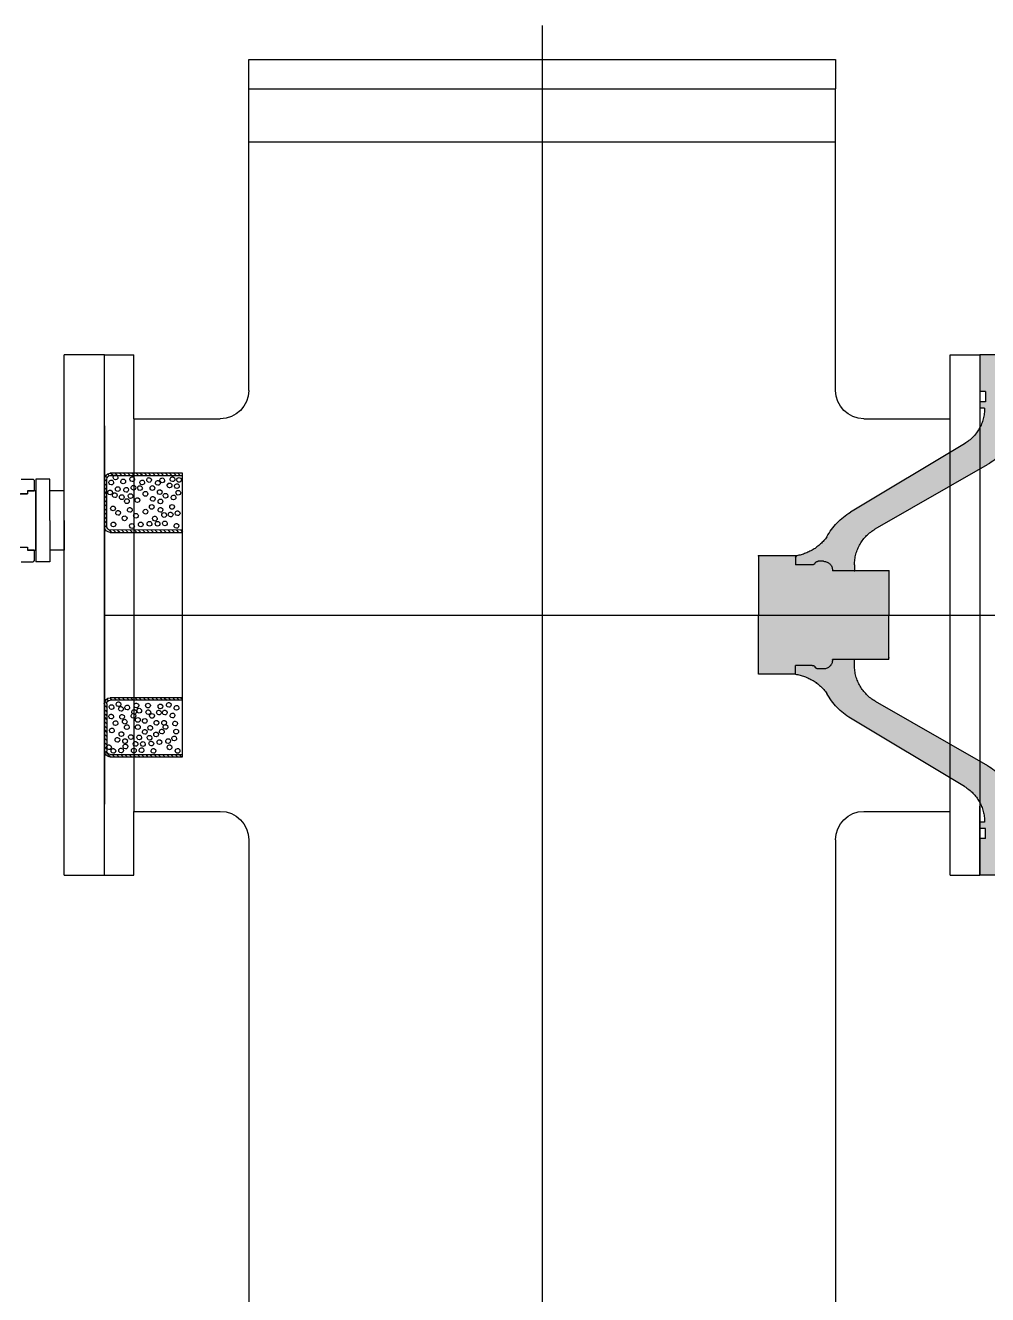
# Model space of a CAD drawing. Extents: x -61205 to 26665, y -81742 to 98141.
# Drawn here: x -39898 to -39085, y 13370 to 14444 of the extents above; entities that cross this region are included whole.
import ezdxf

# ---------------------------------------------------------------- set-up
doc = ezdxf.new("R2010")
doc.units = 0
doc.header["$LTSCALE"] = 1000
doc.header["$MEASUREMENT"] = 0
doc.linetypes.add('F', pattern=[0.75, 0.5, -0.25])
doc.linetypes.add('G', pattern=[2, 1.25, -0.25, 0.25, -0.25])
doc.layers.get('0').update_dxf_attribs({"linetype": 'CONTINUOUS'})
for name, color, linetype in [('01', 7, 'CONTINUOUS'), ('02', 1, 'CONTINUOUS'), ('04', 2, 'F'), ('05', 4, 'G')]:
    doc.layers.add(name, color=color, linetype=linetype)

# ---------------------------------------------------------------- blocks, each defined once
blk = doc.blocks.new('户内间隔外电缆终端带密度表')
at = {"color": 0, "linetype": 'ByBlock'}
for p in [(798, 105), (798, 55)]:
    blk.add_point(p, dxfattribs=at)
at = {"layer": '01'}
for p, q in [((122, 470), (122, 445)), ((618, 470), (122, 470)), ((618, 445), (618, 470)), ((122, 415), (122, 445)), ((618, 445), (122, 445)), ((618, 415), (618, 445)), ((122, 190), (122, 415)), ((618, 190), (618, 415)), ((122, 400), (618, 400)), ((0, 220), (0, -220)), ((25, 220), (0, 220)), ((25, -220), (25, 220)), ((740, 220), (715, 220)), ((715, 166), (715, 220)), ((740, 160), (740, 220)), ((740, -220), (740, 220)), ((740, -220), (740, 220)), ((740, 220), (774, 220)), ((774, -220), (774, 220)), ((98, 166), (25, 166)), ((715, 166), (642, 166)), ((715, 166), (715, -166)), ((740, 160), (740, -160)), ((786, 115), (798, 115)), ((786, 80), (786, 115)), ((798, 115), (798, 80)), ((800.2, 115.1), (799.2, 114.1)), ((799.2, 114.1), (799.2, 105.1)), ((810.2, 115.1), (800.2, 115.1)), ((774, 105), (786, 105)), ((774, 80), (774, 105)), ((798, 105), (805, 105)), ((798, 55), (798, 105)), ((805, 105.1), (799.2, 105.1)), ((805, 105.1), (805, 102.5)), ((811.2, 102.6), (805, 102.6)), ((805, 102.5), (811, 102.5)), ((774, 80), (774, 55)), ((786, 80), (786, 45)), ((798, 80), (798, 45)), ((774, 55), (786, 55)), ((805, 55), (798, 55)), ((799.2, 55), (799.2, 46.1)), ((799.2, 54.8), (805, 54.8)), ((811.2, 57.5), (805, 57.5)), ((805, 57.5), (805, 54.8)), ((805, 57.2), (811.2, 57.2)), ((786, 45), (798, 45)), ((799.2, 46.1), (800.2, 45.1)), ((810.2, 45.1), (800.2, 45.1)), ((740, -220), (740, -160)), ((98, -166), (25, -166)), ((715, -166), (642, -166)), ((715, -220), (715, -166)), ((122, -190), (122, -1474)), ((618, -190), (618, -1474)), ((25, -220), (0, -220)), ((740, -220), (715, -220)), ((774, -220), (740, -220))]:
    blk.add_line(p, q, dxfattribs=at)
for centre, start, end in [((98, 190), 270, 0), ((642, 190), 180, 270), ((98, -190), 0, 90), ((642, -190), 90, 180)]:
    blk.add_arc(centre, 24, start, end, dxfattribs=at)
at = {"layer": '05', "ltscale": 500}
blk.add_line((370, 498.8), (370, -2503.4), dxfattribs=at)
blk = doc.blocks.new('dddddd')
at = {"layer": '02'}
for p, q in [((-66.1, 114.7), (-60.9, 119.9)), ((-61.1, 119.9), (-0.1, 120)), ((-59.4, 117.9), (-57.8, 119.5)), ((-57.8, 119.5), (-57.4, 119.9)), ((-55.8, 117.9), (-53.8, 119.9)), ((-52.3, 117.9), (-50.3, 119.9)), ((-48.7, 117.9), (-46.7, 119.9)), ((-45.2, 117.9), (-43.2, 119.9)), ((-41.7, 117.9), (-39.7, 119.9)), ((-38.1, 117.9), (-36.1, 120)), ((-34.6, 118), (-32.6, 120)), ((-31.1, 118), (-29.9, 119.2)), ((-29.9, 119.2), (-29.1, 120)), ((-27.6, 118), (-25.5, 120)), ((-24, 118), (-22, 120)), ((-20.5, 118), (-18.5, 120)), ((-16.9, 118), (-14.9, 120)), ((-13.4, 118), (-11.4, 120)), ((-9.9, 118), (-7.9, 120)), ((-6.3, 118), (-4.3, 120)), ((-2.8, 118), (-0.8, 120)), ((-0.1, 120), (0.1, -120)), ((-66.1, 114.9), (-65.9, -115)), ((-66.1, 111.2), (-65.6, 111.7)), ((-66.1, 107.7), (-64.1, 109.7)), ((-65.6, 111.7), (-64.1, 113.2)), ((-64.1, 74.9), (-64.1, 114.9)), ((-61.1, 117.9), (-0.1, 118)), ((-66.1, 104.1), (-64.1, 106.1)), ((-66.1, 100.6), (-64.1, 102.6)), ((-66.1, 97.1), (-64.1, 99.1)), ((-66.1, 93.5), (-64.7, 94.9)), ((-66.1, 90), (-64.1, 92)), ((-66.1, 86.4), (-64.1, 88.5)), ((-64.7, 94.9), (-64.1, 95.5)), ((-66.1, 82.9), (-64.1, 84.9)), ((-66.1, 79.4), (-64.1, 81.4)), ((-66.1, 75.8), (-64.3, 77.6)), ((-64.3, 77.6), (-64.1, 77.8)), ((-65.6, 72.8), (-64, 74.4)), ((-64, 70.9), (-62.5, 72.3)), ((-61.3, 69.9), (-59.4, 71.9)), ((-0.1, 72), (-61.1, 71.9)), ((-0.1, 70), (-61.1, 69.9)), ((-57.8, 69.9), (-55.8, 71.9)), ((-54.3, 69.9), (-52.3, 71.9)), ((-50.7, 69.9), (-48.7, 71.9)), ((-47.2, 69.9), (-45.2, 71.9)), ((-43.7, 69.9), (-41.7, 71.9)), ((-40.1, 69.9), (-38.1, 71.9)), ((-36.6, 70), (-34.6, 72)), ((-33.1, 70), (-31.1, 72)), ((-29.5, 70), (-27.6, 72)), ((-26, 70), (-24, 72)), ((-22.5, 70), (-20.5, 72)), ((-18.9, 70), (-16.9, 72)), ((-15.4, 70), (-13.4, 72)), ((-11.9, 70), (-9.9, 72)), ((-8.3, 70), (-6.3, 72)), ((-4.8, 70), (-2.8, 72)), ((-1.3, 70), (-0.1, 71.2)), ((-65.9, -76.2), (-63.7, -74)), ((-63.9, -75), (-63.9, -115)), ((-62, -72.2), (-59.8, -70)), ((-60.9, -70), (0.1, -70)), ((0.1, -72), (-60.9, -72)), ((-58.3, -72), (-56.3, -70)), ((-54.7, -72), (-52.7, -70)), ((-51.2, -72), (-49.2, -70)), ((-47.7, -72), (-45.7, -70)), ((-44.1, -72), (-42.1, -70)), ((-40.6, -72), (-38.6, -70)), ((-37.1, -72), (-35.1, -70)), ((-33.5, -72), (-31.5, -70)), ((-30, -72), (-28, -70)), ((-26.5, -72), (-24.5, -70)), ((-22.9, -72), (-20.9, -70)), ((-19.4, -72), (-17.4, -70)), ((-15.9, -72), (-13.8, -70)), ((-12.3, -72), (-10.3, -70)), ((-8.8, -72), (-6.8, -70)), ((-5.2, -72), (-3.3, -70)), ((-1.7, -72), (0.1, -70.2)), ((-65.9, -79.7), (-63.9, -77.7)), ((-65.9, -83.2), (-63.9, -81.2)), ((-65.9, -86.8), (-63.9, -84.8)), ((-65.9, -90.3), (-63.9, -88.3)), ((-65.9, -93.8), (-63.9, -91.8)), ((-65.9, -97.4), (-63.9, -95.4)), ((-65.9, -100.9), (-63.9, -98.9)), ((-65.9, -104.5), (-63.9, -102.4)), ((-65.9, -108), (-63.9, -106)), ((-65.9, -111.5), (-63.9, -109.5)), ((-65.9, -115), (-63.9, -113.1)), ((-65.1, -117.8), (-63.6, -116.3)), ((-63.2, -119.5), (-61.7, -117.9)), ((-60.9, -118), (0.1, -118)), ((-60.3, -120), (-58.3, -118)), ((-56.7, -120), (-54.7, -118)), ((-53.2, -120), (-51.2, -118)), ((-49.7, -120), (-47.7, -118)), ((-46.1, -120), (-44.1, -118)), ((-42.6, -120), (-40.6, -118)), ((-39.1, -120), (-37.1, -118)), ((-35.5, -120), (-33.5, -118)), ((-32, -120), (-30, -118)), ((-28.5, -120), (-26.5, -118)), ((-24.9, -120), (-22.9, -118)), ((-21.4, -120), (-19.4, -118)), ((-17.9, -120), (-15.9, -118)), ((-14.3, -120), (-12.3, -118)), ((-10.8, -120), (-8.8, -118)), ((-7.2, -120), (-5.2, -118)), ((-3.7, -120), (-1.7, -118)), ((0.1, -120), (-60.9, -120)), ((-0.2, -120), (0.1, -119.7))]:
    blk.add_line(p, q, dxfattribs=at)
for centre, radius, start, end in [((-61.1, 114.9), 5, 89.89, 180.0487), ((-62.2, 111.7), 2, 89.4822, 0.0486), ((-61.1, 114.9), 3, 89.8167, 180.0812), ((-62.2, 111.7), 2, 0.0486, 89.4822), ((-58.5, 114.8), 2, 89.5722, 0.0486), ((-58.5, 114.8), 2, 0.0486, 89.5722), ((-55.1, 105.5), 2, 89.537, 0.0486), ((-55.1, 105.5), 2, 0.0486, 89.537), ((-52, 114.5), 2, 90.0486, 0.0486), ((-52, 114.5), 2, 0.0486, 90.0486), ((-48.6, 106.5), 2, 90.0486, 0.0486), ((-48.3, 111.1), 2, 90.0486, 0.0486), ((-48.6, 106.5), 2, 0.0486, 90.0486), ((-48.3, 111.1), 2, 0.0486, 90.0486), ((-41.2, 114.5), 2, 90.0488, 359.7881), ((-39.7, 108.9), 2, 90.1531, 0.1985), ((-41.2, 114.5), 2, 359.7881, 90.0488), ((-39.7, 108.9), 2, 0.1985, 90.1531), ((-34.7, 114.2), 2, 90.0486, 0.0486), ((-33.5, 109), 2, 90.0486, 0.0486), ((-34.7, 114.2), 2, 0.0486, 90.0486), ((-33.5, 109), 2, 0.0486, 90.0486), ((-26.4, 108.6), 2, 90.0486, 0.0486), ((-24.6, 114.8), 2, 90.0486, 0.0486), ((-26.4, 108.6), 2, 0.0486, 90.0486), ((-24.6, 114.8), 2, 0.0486, 90.0486), ((-19.6, 107.4), 2, 90.0486, 0.0486), ((-19.6, 107.4), 2, 0.0486, 90.0486), ((-12.2, 106.5), 2, 89.5218, 0.0486), ((-11, 111.8), 2, 89.8077, 0.0486), ((-12.2, 106.5), 2, 0.0486, 89.5218), ((-11, 111.8), 2, 0.0486, 89.8077), ((-4.2, 114.8), 2, 90.0489, 359.5539), ((-4.2, 114.8), 2, 359.5539, 90.0489), ((-59.7, 97.5), 2, 90.0486, 0.0486), ((-59.7, 97.5), 2, 0.0486, 90.0486), ((-51.7, 100.6), 2, 90.0486, 0.1261), ((-51.7, 100.6), 2, 0.1261, 90.0486), ((-47.1, 94.7), 2, 90.0485, 0.0486), ((-47.1, 94.7), 2, 0.0486, 90.0485), ((-43.7, 103.1), 2, 90.0486, 0.0486), ((-43.7, 103.1), 2, 0.0486, 90.0486), ((-37.8, 94.7), 2, 90.0488, 359.8237), ((-36.6, 103.4), 2, 90.0486, 0.0486), ((-37.8, 94.7), 2, 359.8237, 90.0488), ((-36.6, 103.4), 2, 0.0486, 90.0486), ((-31.9, 98.8), 2, 90.0486, 0.0486), ((-31.9, 98.8), 2, 0.0486, 90.0486), ((-27.9, 103.7), 2, 90.0485, 0.0486), ((-27.3, 95.4), 2, 90.0486, 0.0486), ((-27.9, 103.7), 2, 0.0486, 90.0485), ((-27.3, 95.4), 2, 0.0486, 90.0486), ((-22.4, 100.9), 2, 90.0486, 0.0486), ((-22.4, 100.9), 2, 0.0486, 90.0486), ((-17.5, 98.5), 2, 90.0486, 0.0486), ((-17.5, 98.5), 2, 0.0486, 90.0486), ((-7, 104.3), 2, 90.0486, 0.0486), ((-5.4, 98.5), 2, 90.2986, 359.7563), ((-7, 104.3), 2, 0.0486, 90.0486), ((-5.4, 98.5), 2, 359.7563, 90.2986), ((-60.3, 85.8), 2, 90.0486, 0.0486), ((-60.3, 85.8), 2, 0.0486, 90.0486), ((-56.6, 91.3), 2, 90.0486, 0.0486), ((-56.6, 91.3), 2, 0.0486, 90.0486), ((-51.1, 86.1), 2, 90.0486, 0.0486), ((-51.1, 86.1), 2, 0.0486, 90.0486), ((-48.9, 90.1), 2, 90.0485, 0.0486), ((-48.9, 90.1), 2, 0.0486, 90.0485), ((-41.5, 85.2), 2, 90.0485, 0.0486), ((-41.5, 85.2), 2, 0.0486, 90.0485), ((-37.8, 88.6), 2, 90.1987, 0.0487), ((-37.8, 88.6), 2, 0.0487, 90.1987), ((-31.9, 89.5), 2, 90.2737, 0.0488), ((-31.9, 89.5), 2, 0.0488, 90.2737), ((-25.8, 85.2), 2, 90.0489, 359.6663), ((-25.8, 85.2), 2, 359.6663, 90.0489), ((-22.1, 91.1), 2, 90.0485, 0.206), ((-22.1, 91.1), 2, 0.206, 90.0485), ((-15.6, 91.1), 2, 90.0485, 0.0486), ((-14.4, 94.5), 2, 90.0486, 0.0486), ((-15.6, 91.1), 2, 0.0486, 90.0485), ((-14.4, 94.5), 2, 0.0486, 90.0486), ((-8.5, 84.9), 2, 90.0485, 0.0486), ((-8.5, 84.9), 2, 0.0486, 90.0485), ((-6.3, 91.7), 2, 90.0486, 0.0486), ((-6.3, 91.7), 2, 0.0486, 90.0486), ((-60, 77.7), 2, 90.0486, 0.0486), ((-60, 77.7), 2, 0.0486, 90.0486), ((-54.1, 75.3), 2, 90.0486, 0.0486), ((-54.1, 75.3), 2, 0.0486, 90.0486), ((-52, 79.3), 2, 90.0486, 0.0486), ((-52, 79.3), 2, 0.0486, 90.0486), ((-46.7, 78.1), 2, 90.0486, 0.0486), ((-46.7, 78.1), 2, 0.0486, 90.0486), ((-40.9, 81.8), 2, 90.0486, 0.0486), ((-39, 76.5), 2, 90.0486, 0.0486), ((-40.9, 81.8), 2, 0.0486, 90.0486), ((-39, 76.5), 2, 0.0486, 90.0486), ((-36.6, 80.8), 2, 90.5964, 0.0491), ((-36.6, 80.8), 2, 0.0491, 90.5964), ((-29.2, 76.5), 2, 90.0488, 359.8087), ((-28.9, 82.1), 2, 90.0486, 0.0486), ((-29.2, 76.5), 2, 359.8087, 90.0488), ((-28.9, 82.1), 2, 0.0486, 90.0486), ((-19.9, 82.4), 2, 90.0485, 0.1685), ((-18.7, 77.2), 2, 90.0486, 0.0486), ((-19.9, 82.4), 2, 0.1685, 90.0485), ((-18.7, 77.2), 2, 0.0486, 90.0486), ((-15, 82.4), 2, 90.0486, 0.0486), ((-15, 82.4), 2, 0.0486, 90.0486), ((-11.6, 75.9), 2, 90.0486, 0.0486), ((-11.6, 75.9), 2, 0.0486, 90.0486), ((-5.1, 78.4), 2, 90.0485, 0.0486), ((-5.1, 78.4), 2, 0.0486, 90.0485), ((-61.1, 74.9), 5, 180.0486, 270.0486), ((-61.1, 74.9), 3, 180.081, 270.081), ((-60.9, -75), 5, 90.0486, 180.0486), ((-60.9, -75), 3, 90.081, 180.081), ((-58.3, -76.7), 2, 89.6753, 0.0486), ((-58.3, -76.7), 2, 0.0486, 89.6753), ((-42.6, -75.4), 2, 90.0486, 0.0486), ((-42.6, -75.4), 2, 0.0486, 90.0486), ((-35.2, -76.7), 2, 90.1139, 359.4864), ((-35.2, -76.7), 2, 359.4864, 90.1139), ((-5, -75.4), 2, 90.0486, 0.0486), ((-5, -75.4), 2, 0.0486, 90.0486), ((-54.3, -86.5), 2, 90.0486, 0.0486), ((-54.3, -86.5), 2, 0.0486, 90.0486), ((-48.8, -81.9), 2, 89.6836, 0.0486), ((-48.8, -81.9), 2, 0.0486, 89.6836), ((-39.2, -84.1), 2, 90.0486, 0.0486), ((-39.2, -84.1), 2, 0.0486, 90.0486), ((-31.2, -87.5), 2, 89.6809, 0.0481), ((-31.2, -87.5), 2, 0.0481, 89.6809), ((-27.8, -77.3), 2, 90.0486, 0.0481), ((-27.8, -77.3), 2, 0.0481, 90.0486), ((-23.2, -81.6), 2, 90.0486, 0.0486), ((-23.2, -81.6), 2, 0.0486, 90.0486), ((-21, -77.3), 2, 90.0487, 359.8837), ((-21, -77.3), 2, 359.8837, 90.0487), ((-15.4, -84.7), 2, 90.1782, 0.0486), ((-14.8, -77.6), 2, 90.0486, 0.0486), ((-15.4, -84.7), 2, 0.0486, 90.1782), ((-14.8, -77.6), 2, 0.0486, 90.0486), ((-9.9, -85), 2, 90.0486, 0.0486), ((-9.9, -85), 2, 0.0486, 90.0486), ((-4, -86.2), 2, 90.0486, 0.0486), ((-4, -86.2), 2, 0.0486, 90.0486), ((-58.6, -90.3), 2, 90.0486, 0.0485), ((-58.6, -90.3), 2, 0.0485, 90.0486), ((-46.9, -96.4), 2, 90.2606, 0.0486), ((-46.9, -96.4), 2, 0.0486, 90.2606), ((-44.4, -89), 2, 90.0486, 0.0486), ((-44.4, -89), 2, 0.0486, 90.0486), ((-38, -97.3), 2, 90.0486, 0.0486), ((-38, -97.3), 2, 0.0486, 90.0486), ((-25.9, -91.5), 2, 90.4707, 0.0486), ((-25, -98.3), 2, 90.0486, 0.0486), ((-25.9, -91.5), 2, 0.0486, 90.4707), ((-25, -98.3), 2, 0.0486, 90.0486), ((-18.5, -89), 2, 90.0486, 0.0486), ((-18.5, -96.2), 2, 90.2237, 0.0487), ((-18.5, -89), 2, 0.0486, 90.0486), ((-18.5, -96.2), 2, 0.0487, 90.2237), ((-8.7, -91.5), 2, 90.049, 359.6289), ((-8.7, -91.5), 2, 359.6289, 90.049), ((-61.1, -103.8), 2, 90.0486, 0.0486), ((-61.1, -103.8), 2, 0.0486, 90.0486), ((-57.1, -101.4), 2, 90.0486, 0.0486), ((-57.1, -101.4), 2, 0.0486, 90.0486), ((-54.6, -106.6), 2, 90.5383, 0.0486), ((-54.6, -106.6), 2, 0.0486, 90.5383), ((-51.2, -99.8), 2, 90.258, 0.0486), ((-51.2, -99.8), 2, 0.0486, 90.258), ((-47.5, -106), 2, 90.0486, 0.0486), ((-47.5, -106), 2, 0.0486, 90.0486), ((-43.8, -100.7), 2, 90.0486, 0.0486), ((-43.8, -100.7), 2, 0.0486, 90.0486), ((-41.3, -107.8), 2, 90.0486, 0.0486), ((-41.3, -107.8), 2, 0.0486, 90.0486), ((-35.8, -107.5), 2, 90.0486, 0.0486), ((-35.8, -107.5), 2, 0.0486, 90.0486), ((-31.2, -102.6), 2, 90.0486, 0.0485), ((-31.2, -102.6), 2, 0.0485, 90.0486), ((-25.3, -107.5), 2, 90.0488, 359.7938), ((-25.3, -107.5), 2, 359.7938, 90.0488), ((-19.1, -104.1), 2, 90.0486, 0.0486), ((-19.1, -104.1), 2, 0.0486, 90.0486), ((-14.2, -101), 2, 90.0486, 0.0486), ((-14.2, -101), 2, 0.0486, 90.0486), ((-7.4, -99.5), 2, 90.0486, 0.0491), ((-7.4, -99.5), 2, 0.0491, 90.0486), ((-4.6, -109.1), 2, 90.0486, 0.0486), ((-3.4, -103.5), 2, 90.0486, 0.0486), ((-4.6, -109.1), 2, 0.0486, 90.0486), ((-3.4, -103.5), 2, 0.0486, 90.0486), ((-60.9, -115), 5, 180.0486, 270.0486), ((-60.9, -115), 3, 180.0809, 270.081), ((-60.1, -112.2), 2, 90.0486, 0.0486), ((-60.1, -112.2), 2, 0.0486, 90.0486), ((-56.4, -116.5), 2, 90.0486, 0.0486), ((-56.4, -116.5), 2, 0.0486, 90.0486), ((-50, -113.1), 2, 90.4032, 0.0486), ((-50, -113.1), 2, 0.0486, 90.4032), ((-42.3, -115), 2, 90.0486, 0.0486), ((-42.3, -115), 2, 0.0486, 90.0486), ((-33.9, -112.2), 2, 90.0486, 0.0486), ((-33.9, -112.2), 2, 0.0486, 90.0486), ((-28.1, -114.3), 2, 90.0486, 0.0486), ((-28.1, -114.3), 2, 0.0486, 90.0486), ((-20.7, -111.8), 2, 90.0486, 0.0487), ((-20.7, -111.8), 2, 0.0487, 90.0486), ((-17, -114), 2, 90.0486, 0.0488), ((-17, -114), 2, 0.0488, 90.0486), ((-10.8, -109.7), 2, 89.8079, 0.0486), ((-10.8, -109.7), 2, 89.8079, 270.1921), ((-10.8, -109.7), 2, 0.0486, 89.8079), ((-10.8, -109.7), 2, 270.1921, 89.8079), ((-8.3, -114.9), 2, 89.9877, 0.049), ((-8.3, -114.9), 2, 0.049, 89.9877), ((-2.8, -114.3), 2, 90.2548, 0.0486), ((-2.8, -114.3), 2, 0.0486, 90.2548)]:
    blk.add_arc(centre, radius, start, end, dxfattribs=at)
blk = doc.blocks.new('户内死盆')
at = {"layer": '04'}
blk.add_hatch(color=256, dxfattribs=at).paths.add_polyline_path([(167.4, -153.8, 0.134383), (147.3, -132.8), (51, -75, -0.26336), (34, -45), (38, -45), (38, -39.6), (33.2, -39.6), (33.2, -31), (38, -31), (38, 0), (0, 0), (0, -31), (4.8, -31), (4.8, -39.6), (0, -39.6), (0, -45), (4, -45, 0.268565), (31.6, -92.7), (126.4, -147.1, -0.268565), (144, -177.5), (144, -182.5), (162.6, -182.5), (162.6, -182.5), (162.6, -182.5), (115, -182.5), (115, -220), (115, -257.5), (144.2, -257.5), (144, -257.7), (144, -262.5, -0.268565), (126.4, -292.9), (31.6, -347.3, 0.268565), (4, -395), (0, -395), (0, -399.7), (0.7, -400.4), (4.8, -400.4), (4.8, -409), (0, -409), (0, -440), (38, -440), (38, -409), (33.2, -409), (33.2, -400.4), (38, -400.4), (38, -395), (34, -395, -0.26336), (51, -365), (147.3, -307.2, 0.134383), (167.4, -286.2, -0.202595), (194, -270), (194, -270), (225, -270), (225, -220), (225, -170.5), (224.5, -170), (194, -170), (194, -171.3), (192.4, -169.7, -0.191905)])
for p, q in [((0, -440), (0, 0)), ((0, 0), (38, 0)), ((38, 0), (38, -31)), ((0, -31), (4.8, -31)), ((4.8, -31), (4.8, -39.6)), ((33.2, -31), (33.2, -39.6)), ((33.2, -31), (38, -31)), ((38, -31), (38, -61.2)), ((0, -39.6), (4.8, -39.6)), ((0, -39.6), (0, -45)), ((33.2, -39.6), (38, -39.6)), ((38, -39.6), (38, -45)), ((0, -45), (4, -45)), ((34, -45), (38, -45)), ((51, -75), (147.3, -132.8)), ((126.4, -147.1), (31.6, -92.7)), ((194, -171.3), (192.4, -169.7)), ((194, -170), (225, -170)), ((194, -170), (194, -177.5)), ((225, -170.5), (224.5, -170)), ((225, -170), (225, -220)), ((144, -177.5), (144, -182.5)), ((162.6, -182), (162.6, -182.5)), ((162.6, -182.5), (162.6, -182.5)), ((170.1, -174.5), (174.8, -174.5)), ((179.7, -177.5), (194, -177.5)), ((115, -182.5), (162.6, -182.5)), ((115, -182.5), (115, -220)), ((115, -257.5), (115, -220)), ((225, -270), (225, -220)), ((115, -257.5), (162.6, -257.5)), ((144, -257.7), (144.2, -257.5)), ((144, -262.5), (144, -257.5)), ((162.6, -258), (162.6, -257.5)), ((170.1, -265.5), (174.8, -265.5)), ((179.7, -262.5), (194, -262.5)), ((194, -270), (194, -262.5)), ((194, -270), (225, -270)), ((126.4, -292.9), (31.6, -347.3)), ((51, -365), (147.3, -307.2)), ((38, -440), (38, -381.6)), ((0, -395), (4, -395)), ((0, -400.4), (0, -395)), ((34, -395), (38, -395)), ((38, -400.4), (38, -395)), ((0.7, -400.4), (0, -399.7)), ((0, -400.4), (4.8, -400.4)), ((4.8, -409), (4.8, -400.4)), ((33.2, -409), (33.2, -400.4)), ((33.2, -400.4), (38, -400.4)), ((0, -409), (4.8, -409)), ((33.2, -409), (38, -409)), ((0, -440), (38, -440))]:
    blk.add_line(p, q, dxfattribs=at)
for centre, radius, start, end in [((59, -45), 55, 180, 240.1317), ((69, -45), 35, 180, 239.0175), ((119, -180), 55, 28.4026, 59.0175), ((109, -177.5), 35, 0, 60.1317), ((199.8, -130.4), 40, 215.8477, 261.6591), ((170.1, -182), 7.5, 90, 180), ((174.8, -177.3), 2.8, 27.664, 90), ((179.7, -174.7), 2.8, 207.664, 270), ((109, -262.5), 35, 299.8683, 0), ((170.1, -258), 7.5, 180, 270), ((174.8, -262.7), 2.8, 270, 332.336), ((179.7, -265.3), 2.8, 90, 152.336), ((199.8, -309.6), 40, 98.3409, 144.1523), ((119, -260), 55, 300.9825, 331.5974), ((59, -395), 55, 119.8683, 180), ((69, -395), 35, 120.9825, 180)]:
    blk.add_arc(centre, radius, start, end, dxfattribs=at)
for p in [(0, -45), (0, -45), (194, -170), (115, -182.5), (144, -182.5)]:
    blk.add_point(p, dxfattribs=at)
at = {"layer": '04', "color": 0, "linetype": 'ByBlock'}
for p in [(225, -170), (225, -170), (115, -256), (176.1, -277.3), (22.4, -353.9), (0, -395)]:
    blk.add_point(p, dxfattribs=at)

msp = doc.modelspace()

# ---------------------------------------------------------------- linework, layer by layer
at = {"layer": '05'}
msp.add_line((-39831.255, 13945.121), (-35351.633, 13945.121), dxfattribs=at)

# ---------------------------------------------------------------- block references
at = {"layer": '01', "ltscale": 20, "xscale": -1, "rotation": 180.0489999998571}
msp.add_blockref('dddddd', (-39765.261, 13945.124), dxfattribs=at)
at = {"layer": '02', "xscale": -1}
msp.add_blockref('户内死盆', (-39053.255, 14165.121), dxfattribs=at)
at = {"layer": '05', "xscale": -1}
msp.add_blockref('户内间隔外电缆终端带密度表', (-39091.255, 13945.121), dxfattribs=at)

doc.saveas('drawing.dxf')
